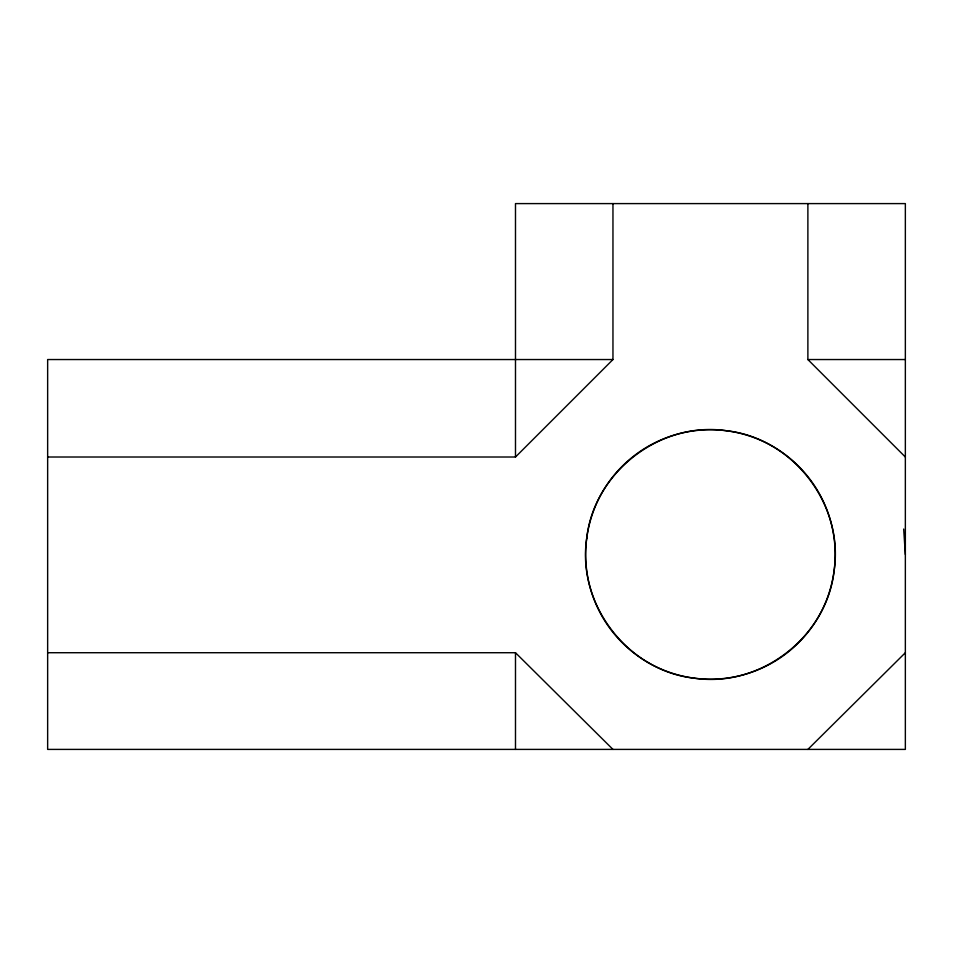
<?xml version="1.0" encoding="UTF-8"?>
<svg xmlns="http://www.w3.org/2000/svg" width="953" height="953" viewBox="0 0 953 953"><rect width="100%" height="100%" fill="white"/><g stroke="black" fill="none" stroke-linecap="round" stroke-linejoin="round"><path stroke-width="1.43" d="M47.65 457.011L515.49 457.011L612.958 359.543L612.958 203.597M807.882 749.403L905.35 652.722M612.958 359.543L47.65 359.543L47.65 749.403L905.35 749.403L905.35 203.597L515.49 203.597L515.49 457.011M807.882 203.597L807.882 359.543L905.35 359.543M47.65 652.722L515.49 652.722L612.958 749.403M807.882 359.543L905.35 457.011M903.682 529.034L905.35 554.467M515.49 652.722L515.49 749.403M586.726 538.183C576.636 604.119 627.836 670.852 694.129 678.167C760.065 688.257 826.799 637.057 834.101 570.752C844.203 504.828 793.003 438.094 726.698 430.78C660.774 420.69 594.041 471.89 586.726 538.183M648.04 662.514A124.76 124.76 0 0 0 835.173 554.467A124.76 124.76 0 0 0 648.04 446.433A124.76 124.76 0 0 0 648.04 662.514"/></g></svg>
